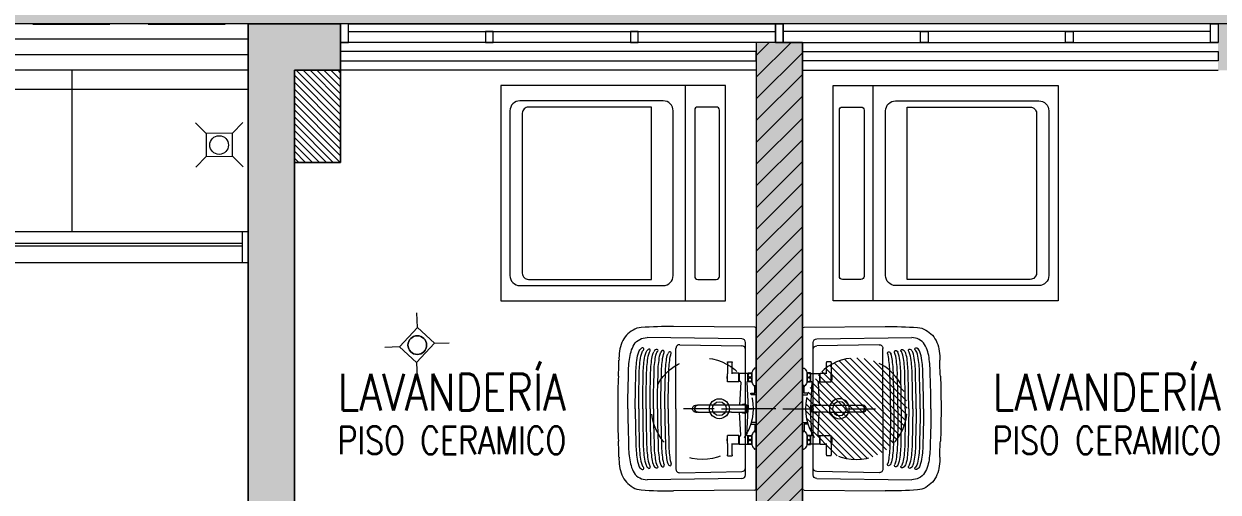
# Model space of a CAD drawing. Header units: millimetres. Extents: x 3738 to 3833, y 1327 to 1657.
# Drawn here: x 3805.643 to 3809.522, y 1494.067 to 1495.588 of the extents above; entities that cross this region are included whole.
import ezdxf
from ezdxf.enums import TextEntityAlignment as Align
from ezdxf.xclip import XClip

# ---------------------------------------------------------------- set-up
doc = ezdxf.new("R2010")
doc.units = ezdxf.units.MM
doc.header["$XCLIPFRAME"] = 2
doc.set_wipeout_variables(frame=1)
for name, pattern in [('ACAD_ISO07W100', [3, 0, -3]), ('DASHDOT', [1, 0.5, -0.25, 0, -0.25]), ('HIDDEN2', [0.1875, 0.125, -0.0625]), ('X-REF_DP_Arquitectura$0$HIDDEN', [0.375, 0.25, -0.125])]:
    doc.linetypes.add(name, pattern=pattern)
doc.layers.get('0').update_dxf_attribs({"color": 251, "lineweight": 9})
for name, color, linetype, lineweight in [('A-07', 251, 'Continuous', 13), ('A-BARANDAS', 251, 'Continuous', 13), ('A-COCINAS-LAV', 251, 'Continuous', 13), ('A-HATCH', 251, 'Continuous', 13), ('A-MOBILIARIO', 251, 'Continuous', 13), ('A-MURO BAJO', 251, 'Continuous', 13), ('A-MUROS', 251, 'Continuous', 13), ('A-TEXTO-ACABADO PISO', 251, 'Continuous', 13), ('A-TEXTO-AMBIENTE', 251, 'Continuous', 13), ('A_20_Estructuras', 251, 'Continuous', 13), ('A_30_DispositivosSanit', 251, 'Continuous', 13), ('A_50_TextoAmbiente', 251, 'Continuous', 13), ('A_50_Vigas', 251, 'X-REF_DP_Arquitectura$0$HIDDEN', 13), ('A_60_HatchEstructuras', 251, 'Continuous', 13), ('DLP_MOBILIARIO FIJO', 251, 'Continuous', 13), ('DLP_VERDE', 251, 'Continuous', 13), ('MURO CF 120', 251, 'Continuous', 13), ('MURO CF 60', 251, 'Continuous', 13)]:
    doc.layers.add(name, color=color, linetype=linetype, lineweight=lineweight)
doc.styles.add('ROMANS', font='romans.shx', dxfattribs={"width": 0.8})

# ---------------------------------------------------------------- blocks, each defined once
blk = doc.blocks.new('A$C9f73720c')
at = {"layer": 'DLP_VERDE'}
h = blk.add_hatch(dxfattribs=at)
h.set_pattern_fill('AR-SAND', color=256, scale=0.0035, angle=215)
h.set_pattern_definition([(252.5, (-226520.54526, -8188080.01937), (0.1028379063742, -0.1371042579803), [0, -0.135128, 0, -0.15113, 0, -0.1444625]), (222.5, (-226520.54526, -8188080.01937), (0.0150241246165, -0.2957586482646), [0, -0.072898, 0, -0.121793, 0, -0.0466725]), (182.5, (-226520.45568, -8188079.95665), (-0.226491538642, -0.159205150185), [0, -0.04445, 0, -0.16002, 0, -0.208915]), (172.5, (-226520.45568, -8188079.95665), (-0.174160637763, -0.217199849944), [0, -0.022225, 0, -0.104902, 0, -0.120015])])
edge = h.paths.add_edge_path()
edge.add_line((35.9726, 104.175), (35.588, 104.3651))
edge.add_arc((60.7821, 91.9133), 28.1032, 152.02965, 153.69987, ccw=False)
edge.add_arc((34.6211, 105.7683), 1.5005, 333.3009, 437.3345)
edge.add_line((34.9501, 107.2322), (32.5754, 107.7655))
edge.add_line((32.5754, 107.7655), (27.7666, 86.2769))
edge.add_line((27.7666, 86.2769), (29.0887, 85.9809))
edge.add_arc((29.1112, 86.1068), 0.1279, 259.8703, 314.7872)
edge.add_arc((33.5389, 79.979), 7.4337, 97.54143, 125.6974, ccw=False)
edge.add_line((32.5633, 87.3484), (32.6595, 87.3794))
edge.add_line((32.6595, 87.3794), (32.7263, 86.9781))
edge.add_arc((32.4545, 87.851), 0.9142, 287.2995, 368.033)
edge.add_arc((60.7821, 91.9133), 27.7032, 178.32785, 188.16498, ccw=False)
edge.add_arc((60.7821, 91.9133), 27.7032, 159.2502, 178.32786, ccw=False)
edge.add_arc((55.4916, 93.9562), 22.0321, 152.36653, 159.34385, ccw=False)
at = {"layer": 'A-MURO BAJO', "elevation": 0}
blk.add_lwpolyline([(26.8766, 85.9637), (27.6574, 85.7891), (32.685, 108.2534)], dxfattribs=at)
blk = doc.blocks.new('ESTRUC_P1')
at = {"layer": 'A_60_HatchEstructuras'}
h = blk.add_hatch(color=256, dxfattribs=at)
h.dxf.hatch_style = 1
h.paths.add_polyline_path([(38.35, -0.06), (38.2, -0.06), (38.2, -6.125), (36.7, -6.125), (36.7, -5.375), (36.55, -5.375), (36.55, -6.325), (38.35, -6.325), (38.35, -5.45), (39.85, -5.45), (39.85, -5.95), (40, -5.95), (40, -5.25), (38.35, -5.25)])
h.paths.add_polyline_path([(36.7, -0.15), (36.85, -0.15), (36.85, 0), (36.55, 0), (36.55, -3.225), (36.7, -3.225)])
h.paths.add_polyline_path([(40, 0), (39.7, 0), (39.7, -0.15), (39.85, -0.15), (39.85, -3.5), (40, -3.5)])
at = {"layer": 'A_20_Estructuras'}
for points in [[(36.7, -0.15), (36.85, -0.15), (36.85, 0), (36.55, 0), (36.55, -3.225), (36.7, -3.225)], [(38.35, -0.06), (38.2, -0.06), (38.2, -6.125), (36.7, -6.125), (36.7, -5.375), (36.55, -5.375), (36.55, -6.325), (38.35, -6.325), (38.35, -5.45), (39.85, -5.45), (39.85, -5.95), (40, -5.95), (40, -5.25), (38.35, -5.25)]]:
    blk.add_lwpolyline(points, close=True, dxfattribs=at)
at = {"layer": 'A_50_Vigas'}
for p, q in [((38.2, -0.06), (36.85, -0.06)), ((38.35, -0.06), (39.7, -0.06))]:
    blk.add_line(p, q, dxfattribs=at)
blk.add_lwpolyline([(33.6, -0.475), (33.6, 0), (36.55, 0)], dxfattribs=at)
blk = doc.blocks.new('MEZCLADORA-P')
at = {"color": 251, "linetype": 'DASHDOT', "ltscale": 0.07}
blk.add_line((0, 0.2633), (0, -0.2869), dxfattribs=at)
at = {"color": 7}
for p, q in [((-0.1318, 0), (-0.0713, 0)), ((-0.0713, 0), (-0.0713, -0.0048)), ((0.0714, 0), (0.1319, 0)), ((0.1319, 0), (0.1319, -0.0048)), ((-0.1318, 0), (-0.1318, -0.0048)), ((-0.1178, -0.0145), (-0.0853, -0.0145)), ((-0.0875, -0.0265), (-0.1157, -0.0265)), ((-0.1141, -0.0265), (-0.1146, -0.027)), ((-0.0886, -0.027), (-0.1146, -0.027)), ((-0.1146, -0.027), (-0.1146, -0.056)), ((-0.0891, -0.0265), (-0.0886, -0.027)), ((-0.0886, -0.027), (-0.0886, -0.0285)), ((-0.0865, -0.0305), (-0.0015, -0.0262)), ((0.086, -0.0304), (0.0015, -0.0262)), ((0.0714, 0), (0.0714, -0.0048)), ((0.0854, -0.0145), (0.1179, -0.0145)), ((0.1157, -0.0265), (0.0875, -0.0265)), ((0.0886, -0.0265), (0.0881, -0.027)), ((0.1151, -0.027), (0.0881, -0.027)), ((0.0881, -0.0285), (0.0881, -0.027)), ((0.0926, -0.0379), (0.0926, -0.0379)), ((0.1146, -0.0265), (0.1151, -0.027)), ((0.1151, -0.056), (0.1151, -0.027)), ((-0.0876, -0.057), (-0.1156, -0.057)), ((-0.1156, -0.057), (-0.1156, -0.078)), ((-0.1146, -0.056), (-0.0886, -0.056)), ((-0.1141, -0.0565), (-0.1146, -0.056)), ((-0.0891, -0.0565), (-0.1141, -0.0565)), ((-0.0891, -0.0565), (-0.0886, -0.056)), ((-0.0886, -0.0525), (-0.0886, -0.056)), ((-0.0876, -0.057), (-0.0876, -0.093)), ((-0.0865, -0.0505), (-0.011, -0.0543)), ((-0.011, -0.0405), (-0.011, -0.0805)), ((0.011, -0.0805), (0.011, -0.0405)), ((0.086, -0.0506), (0.011, -0.0543)), ((0.1156, -0.057), (0.0876, -0.057)), ((0.0876, -0.057), (0.0876, -0.093)), ((0.0881, -0.056), (0.0881, -0.0525)), ((0.0881, -0.056), (0.1151, -0.056)), ((0.0886, -0.0565), (0.0881, -0.056)), ((0.1146, -0.0565), (0.0886, -0.0565)), ((0.0896, -0.0565), (0.0896, -0.057)), ((0.1136, -0.0565), (0.1136, -0.057)), ((0.1146, -0.0565), (0.1151, -0.056)), ((0.1156, -0.057), (0.1156, -0.078)), ((-0.1526, -0.078), (-0.1501, -0.078)), ((-0.1526, -0.093), (-0.1526, -0.078)), ((-0.1501, -0.093), (-0.1526, -0.093)), ((-0.1242, -0.078), (-0.1501, -0.078)), ((-0.1501, -0.093), (-0.1242, -0.093)), ((-0.1129, -0.078), (-0.1242, -0.078)), ((-0.1242, -0.093), (-0.1129, -0.093)), ((-0.1137, -0.093), (-0.1137, -0.0932)), ((-0.0876, -0.093), (-0.1129, -0.093)), ((-0.1031, -0.0954), (-0.1001, -0.0954)), ((-0.0895, -0.093), (-0.0895, -0.0932)), ((-0.011, -0.0805), (-0.011, -0.1514)), ((0.011, -0.0805), (0.011, -0.1514)), ((0.1129, -0.093), (0.0876, -0.093)), ((0.0895, -0.093), (0.0895, -0.0932)), ((0.1001, -0.0954), (0.1031, -0.0954)), ((0.1242, -0.078), (0.1129, -0.078)), ((0.1129, -0.093), (0.1242, -0.093)), ((0.1137, -0.093), (0.1137, -0.0932)), ((0.1501, -0.078), (0.1242, -0.078)), ((0.1242, -0.093), (0.1501, -0.093)), ((0.1501, -0.078), (0.1526, -0.078)), ((0.1526, -0.093), (0.1501, -0.093)), ((0.1526, -0.093), (0.1526, -0.078)), ((-0.011, -0.1514), (-0.011, -0.1885)), ((0.011, -0.1885), (0.011, -0.1514)), ((-0.011, -0.1885), (-0.011, -0.1905)), ((-0.011, -0.1969), (-0.011, -0.1905)), ((0.011, -0.1885), (0.011, -0.1905)), ((0.011, -0.1969), (0.011, -0.1905))]:
    blk.add_line(p, q, dxfattribs=at)
for centre, radius, start, end in [((-0.1303, -0.0048), 0.0015, 180, 228.4626), ((-0.0982, 0.0315), 0.05, 228.4626, 246.8453), ((-0.1083, -0.0205), 0.0095, 140.8333, 144.6655), ((-0.1083, -0.0205), 0.0095, 215.3345, 219.1667), ((-0.0948, -0.0205), 0.0095, 35.3345, 39.1667), ((-0.0948, -0.0205), 0.0095, 320.8333, 324.6655), ((-0.105, 0.0315), 0.05, 293.1547, 311.5374), ((-0.0728, -0.0048), 0.0015, 311.5374, 0), ((0, -0.0405), 0.0143, 320.0451, 219.9549), ((0, -0.0405), 0.0143, 320.5275, 219.4725), ((0, -0.0405), 0.014, 321.7868, 218.2132), ((0, -0.0405), 0.011, 0, 180), ((0.0729, -0.0048), 0.0015, 180, 228.4626), ((0.105, 0.0315), 0.05, 228.4626, 246.8453), ((0.0949, -0.0205), 0.0095, 140.8333, 144.6655), ((0.0949, -0.0205), 0.0095, 215.3345, 219.1667), ((0.1084, -0.0205), 0.0095, 35.3345, 39.1667), ((0.1084, -0.0205), 0.0095, 320.8333, 324.6655), ((0.0982, 0.0315), 0.05, 293.1547, 311.5374), ((0.1304, -0.0048), 0.0015, 311.5374, 0), ((-0.1127, -0.0932), 0.001, 180, 255.7593), ((-0.1031, -0.0554), 0.04, 255.7593, 270), ((-0.1001, -0.0554), 0.04, 270, 284.2407), ((-0.0905, -0.0932), 0.001, 284.2407, 0), ((0.0905, -0.0932), 0.001, 180, 255.7593), ((0.1001, -0.0554), 0.04, 255.7593, 270), ((0.1031, -0.0554), 0.04, 270, 284.2407), ((0.1127, -0.0932), 0.001, 284.2407, 0)]:
    blk.add_arc(centre, radius, start, end, dxfattribs=at)
for centre, major_axis, ratio, start_param, end_param in [((-0.0016, -0.0243), (0.00195, 0.00019), 0.977728, 4.694416, 4.711947), ((0.0016, -0.0243), (0.00197, -0.00016), 0.989596, 4.695691, 4.715329), ((0, -0.1905), (-0.011, 0), 0.927184, 0, 3.141593), ((0, -0.1905), (0.011, 0), 0.927184, 3.141593, 6.283185)]:
    blk.add_ellipse(centre, major_axis=major_axis, ratio=ratio, start_param=start_param, end_param=end_param, dxfattribs=at)
for points, knots in [([(-0.1161, -0.026), (-0.1161, -0.026), (-0.1161, -0.0259), (-0.1161, -0.0257), (-0.1161, -0.0255), (-0.1161, -0.0251), (-0.1161, -0.0248), (-0.1161, -0.0244), (-0.1161, -0.0242), (-0.1161, -0.0237), (-0.1161, -0.0234), (-0.1161, -0.0228), (-0.1161, -0.0223), (-0.1161, -0.0214), (-0.1161, -0.0209), (-0.1161, -0.0201), (-0.1161, -0.0196), (-0.1161, -0.0187), (-0.1161, -0.0182), (-0.1161, -0.0176), (-0.1161, -0.0173), (-0.1161, -0.0168), (-0.1161, -0.0166), (-0.1161, -0.0162), (-0.1161, -0.0159), (-0.1161, -0.0155), (-0.1161, -0.0153), (-0.1161, -0.0151), (-0.1161, -0.015), (-0.1161, -0.015)], [1.912506, 1.912506, 1.912506, 1.912506, 2.09167, 2.09167, 2.270834, 2.270834, 2.409757, 2.409757, 2.503909, 2.503909, 2.59806, 2.59806, 2.741232, 2.741232, 2.868759, 2.868759, 2.996286, 2.996286, 3.139457, 3.139457, 3.233609, 3.233609, 3.32776, 3.32776, 3.466683, 3.466683, 3.645847, 3.645847, 3.825012, 3.825012, 3.825012, 3.825012]), ([(-0.1088, -0.026), (-0.1083, -0.026), (-0.1078, -0.0259), (-0.1067, -0.0257), (-0.1061, -0.0255), (-0.1053, -0.0251), (-0.1049, -0.0248), (-0.1043, -0.0244), (-0.1041, -0.0242), (-0.1036, -0.0237), (-0.1034, -0.0234), (-0.103, -0.0228), (-0.1028, -0.0223), (-0.1026, -0.0214), (-0.1025, -0.0209), (-0.1025, -0.0201), (-0.1026, -0.0196), (-0.1028, -0.0187), (-0.103, -0.0182), (-0.1034, -0.0176), (-0.1036, -0.0173), (-0.1041, -0.0168), (-0.1043, -0.0166), (-0.1049, -0.0162), (-0.1053, -0.0159), (-0.1061, -0.0155), (-0.1067, -0.0153), (-0.1078, -0.0151), (-0.1083, -0.015), (-0.1088, -0.015), (-0.1094, -0.015), (-0.1099, -0.0151), (-0.111, -0.0153), (-0.1116, -0.0155), (-0.1124, -0.0159), (-0.1128, -0.0162), (-0.1134, -0.0166), (-0.1136, -0.0168), (-0.1141, -0.0173), (-0.1143, -0.0176), (-0.1147, -0.0182), (-0.1149, -0.0187), (-0.1151, -0.0196), (-0.1152, -0.0201), (-0.1152, -0.0209), (-0.1151, -0.0214), (-0.1149, -0.0223), (-0.1147, -0.0228), (-0.1143, -0.0234), (-0.1141, -0.0237), (-0.1136, -0.0242), (-0.1134, -0.0244), (-0.1128, -0.0248), (-0.1124, -0.0251), (-0.1116, -0.0255), (-0.111, -0.0257), (-0.1099, -0.0259), (-0.1094, -0.026), (-0.1088, -0.026)], [1.912506, 1.912506, 1.912506, 1.912506, 2.09167, 2.09167, 2.270834, 2.270834, 2.409757, 2.409757, 2.503909, 2.503909, 2.59806, 2.59806, 2.741232, 2.741232, 2.868759, 2.868759, 2.996286, 2.996286, 3.139457, 3.139457, 3.233609, 3.233609, 3.32776, 3.32776, 3.466683, 3.466683, 3.645847, 3.645847, 3.825012, 3.825012, 3.825012, 4.004176, 4.004176, 4.18334, 4.18334, 4.322263, 4.322263, 4.416415, 4.416415, 4.510566, 4.510566, 4.653737, 4.653737, 4.781264, 4.781264, 4.908792, 4.908792, 5.051963, 5.051963, 5.146114, 5.146114, 5.240266, 5.240266, 5.379189, 5.379189, 5.558353, 5.558353, 5.737517, 5.737517, 5.737517, 5.737517]), ([(-0.0944, -0.026), (-0.0938, -0.026), (-0.0933, -0.0259), (-0.0922, -0.0257), (-0.0916, -0.0255), (-0.0908, -0.0251), (-0.0904, -0.0248), (-0.0898, -0.0244), (-0.0896, -0.0242), (-0.0891, -0.0237), (-0.0889, -0.0234), (-0.0885, -0.0228), (-0.0883, -0.0223), (-0.0881, -0.0214), (-0.088, -0.0209), (-0.088, -0.0201), (-0.0881, -0.0196), (-0.0883, -0.0187), (-0.0885, -0.0182), (-0.0889, -0.0176), (-0.0891, -0.0173), (-0.0896, -0.0168), (-0.0898, -0.0166), (-0.0904, -0.0162), (-0.0908, -0.0159), (-0.0916, -0.0155), (-0.0922, -0.0153), (-0.0933, -0.0151), (-0.0938, -0.015), (-0.0944, -0.015), (-0.0949, -0.015), (-0.0954, -0.0151), (-0.0965, -0.0153), (-0.0971, -0.0155), (-0.0979, -0.0159), (-0.0983, -0.0162), (-0.0989, -0.0166), (-0.0991, -0.0168), (-0.0996, -0.0173), (-0.0998, -0.0176), (-0.1002, -0.0182), (-0.1004, -0.0187), (-0.1006, -0.0196), (-0.1007, -0.0201), (-0.1007, -0.0209), (-0.1006, -0.0214), (-0.1004, -0.0223), (-0.1002, -0.0228), (-0.0998, -0.0234), (-0.0996, -0.0237), (-0.0991, -0.0242), (-0.0989, -0.0244), (-0.0983, -0.0248), (-0.0979, -0.0251), (-0.0971, -0.0255), (-0.0965, -0.0257), (-0.0954, -0.0259), (-0.0949, -0.026), (-0.0944, -0.026)], [-1.912506, -1.912506, -1.912506, -1.912506, -1.733342, -1.733342, -1.554177, -1.554177, -1.415254, -1.415254, -1.321103, -1.321103, -1.226951, -1.226951, -1.08378, -1.08378, -0.956253, -0.956253, -0.828726, -0.828726, -0.685555, -0.685555, -0.591403, -0.591403, -0.497251, -0.497251, -0.358328, -0.358328, -0.179164, -0.179164, 0, 0, 0, 0.179164, 0.179164, 0.358328, 0.358328, 0.497251, 0.497251, 0.591403, 0.591403, 0.685555, 0.685555, 0.828726, 0.828726, 0.956253, 0.956253, 1.08378, 1.08378, 1.226951, 1.226951, 1.321103, 1.321103, 1.415254, 1.415254, 1.554177, 1.554177, 1.733342, 1.733342, 1.912506, 1.912506, 1.912506, 1.912506]), ([(-0.0886, -0.0285), (-0.0886, -0.0287), (-0.0886, -0.0289), (-0.0884, -0.0293), (-0.0883, -0.0295), (-0.0881, -0.0299), (-0.0879, -0.03), (-0.0876, -0.0303), (-0.0874, -0.0303), (-0.0869, -0.0305), (-0.0867, -0.0305), (-0.0865, -0.0305)], [0.0014961, 0.0014961, 0.0014961, 0.0014961, 0.0628341, 0.0628341, 0.1278738, 0.1278738, 0.192655, 0.192655, 0.2586819, 0.2586819, 0.3211409, 0.3211409, 0.3211409, 0.3211409]), ([(-0.0871, -0.015), (-0.0871, -0.015), (-0.0871, -0.0151), (-0.0871, -0.0153), (-0.0871, -0.0155), (-0.0871, -0.0159), (-0.0871, -0.0162), (-0.0871, -0.0166), (-0.0871, -0.0168), (-0.0871, -0.0173), (-0.0871, -0.0176), (-0.0871, -0.0182), (-0.0871, -0.0187), (-0.0871, -0.0196), (-0.0871, -0.0201), (-0.0871, -0.0209), (-0.0871, -0.0214), (-0.0871, -0.0223), (-0.0871, -0.0228), (-0.0871, -0.0234), (-0.0871, -0.0237), (-0.0871, -0.0242), (-0.0871, -0.0244), (-0.0871, -0.0248), (-0.0871, -0.0251), (-0.0871, -0.0255), (-0.0871, -0.0257), (-0.0871, -0.0259), (-0.0871, -0.026), (-0.0871, -0.026)], [0, 0, 0, 0, 0.179164, 0.179164, 0.358328, 0.358328, 0.497251, 0.497251, 0.591403, 0.591403, 0.685555, 0.685555, 0.828726, 0.828726, 0.956253, 0.956253, 1.08378, 1.08378, 1.226951, 1.226951, 1.321103, 1.321103, 1.415254, 1.415254, 1.554177, 1.554177, 1.733342, 1.733342, 1.912506, 1.912506, 1.912506, 1.912506]), ([(0.0014, -0.0262), (0.0014, -0.0262), (0.0014, -0.0262), (0.0015, -0.0262), (0.0015, -0.0262), (0.0015, -0.0262)], [0, 0, 0, 0, 0.003858876, 0.003858876, 0.005459734, 0.005459734, 0.005459734, 0.005459734]), ([(0.086, -0.0305), (0.0862, -0.0305), (0.0864, -0.0304), (0.0869, -0.0303), (0.0871, -0.0302), (0.0874, -0.03), (0.0876, -0.0298), (0.0878, -0.0295), (0.0879, -0.0293), (0.0881, -0.0289), (0.0881, -0.0287), (0.0881, -0.0285)], [0.0009309, 0.0009309, 0.0009309, 0.0009309, 0.0631461, 0.0631461, 0.1284888, 0.1284888, 0.1937028, 0.1937028, 0.260157, 0.260157, 0.3196739, 0.3196739, 0.3196739, 0.3196739]), ([(0.0871, -0.026), (0.0871, -0.026), (0.0871, -0.0259), (0.0871, -0.0257), (0.0871, -0.0255), (0.0871, -0.0251), (0.0871, -0.0248), (0.0871, -0.0244), (0.0871, -0.0242), (0.0871, -0.0237), (0.0871, -0.0234), (0.0871, -0.0228), (0.0871, -0.0223), (0.0871, -0.0214), (0.0871, -0.0209), (0.0871, -0.0201), (0.0871, -0.0196), (0.0871, -0.0187), (0.0871, -0.0182), (0.0871, -0.0176), (0.0871, -0.0173), (0.0871, -0.0168), (0.0871, -0.0166), (0.0871, -0.0162), (0.0871, -0.0159), (0.0871, -0.0155), (0.0871, -0.0153), (0.0871, -0.0151), (0.0871, -0.015), (0.0871, -0.015)], [1.912506, 1.912506, 1.912506, 1.912506, 2.09167, 2.09167, 2.270834, 2.270834, 2.409757, 2.409757, 2.503909, 2.503909, 2.59806, 2.59806, 2.741232, 2.741232, 2.868759, 2.868759, 2.996286, 2.996286, 3.139457, 3.139457, 3.233609, 3.233609, 3.32776, 3.32776, 3.466683, 3.466683, 3.645847, 3.645847, 3.825012, 3.825012, 3.825012, 3.825012]), ([(0.0944, -0.026), (0.0949, -0.026), (0.0954, -0.0259), (0.0965, -0.0257), (0.0971, -0.0255), (0.0979, -0.0251), (0.0983, -0.0248), (0.0989, -0.0244), (0.0991, -0.0242), (0.0996, -0.0237), (0.0998, -0.0234), (0.1002, -0.0228), (0.1004, -0.0223), (0.1006, -0.0214), (0.1007, -0.0209), (0.1007, -0.0201), (0.1006, -0.0196), (0.1004, -0.0187), (0.1002, -0.0182), (0.0998, -0.0176), (0.0996, -0.0173), (0.0991, -0.0168), (0.0989, -0.0166), (0.0983, -0.0162), (0.0979, -0.0159), (0.0971, -0.0155), (0.0965, -0.0153), (0.0954, -0.0151), (0.0949, -0.015), (0.0944, -0.015), (0.0938, -0.015), (0.0933, -0.0151), (0.0922, -0.0153), (0.0916, -0.0155), (0.0908, -0.0159), (0.0904, -0.0162), (0.0898, -0.0166), (0.0896, -0.0168), (0.0891, -0.0173), (0.0889, -0.0176), (0.0885, -0.0182), (0.0883, -0.0187), (0.0881, -0.0196), (0.088, -0.0201), (0.088, -0.0209), (0.0881, -0.0214), (0.0883, -0.0223), (0.0885, -0.0228), (0.0889, -0.0234), (0.0891, -0.0237), (0.0896, -0.0242), (0.0898, -0.0244), (0.0904, -0.0248), (0.0908, -0.0251), (0.0916, -0.0255), (0.0922, -0.0257), (0.0933, -0.0259), (0.0938, -0.026), (0.0944, -0.026)], [1.912506, 1.912506, 1.912506, 1.912506, 2.09167, 2.09167, 2.270834, 2.270834, 2.409757, 2.409757, 2.503909, 2.503909, 2.59806, 2.59806, 2.741232, 2.741232, 2.868759, 2.868759, 2.996286, 2.996286, 3.139457, 3.139457, 3.233609, 3.233609, 3.32776, 3.32776, 3.466683, 3.466683, 3.645847, 3.645847, 3.825012, 3.825012, 3.825012, 4.004176, 4.004176, 4.18334, 4.18334, 4.322263, 4.322263, 4.416415, 4.416415, 4.510566, 4.510566, 4.653737, 4.653737, 4.781264, 4.781264, 4.908792, 4.908792, 5.051963, 5.051963, 5.146114, 5.146114, 5.240266, 5.240266, 5.379189, 5.379189, 5.558353, 5.558353, 5.737517, 5.737517, 5.737517, 5.737517]), ([(0.1088, -0.026), (0.1094, -0.026), (0.1099, -0.0259), (0.111, -0.0257), (0.1116, -0.0255), (0.1124, -0.0251), (0.1128, -0.0248), (0.1134, -0.0244), (0.1136, -0.0242), (0.1141, -0.0237), (0.1143, -0.0234), (0.1147, -0.0228), (0.1149, -0.0223), (0.1151, -0.0214), (0.1152, -0.0209), (0.1152, -0.0201), (0.1151, -0.0196), (0.1149, -0.0187), (0.1147, -0.0182), (0.1143, -0.0176), (0.1141, -0.0173), (0.1136, -0.0168), (0.1134, -0.0166), (0.1128, -0.0162), (0.1124, -0.0159), (0.1116, -0.0155), (0.111, -0.0153), (0.1099, -0.0151), (0.1094, -0.015), (0.1088, -0.015), (0.1083, -0.015), (0.1078, -0.0151), (0.1067, -0.0153), (0.1061, -0.0155), (0.1053, -0.0159), (0.1049, -0.0162), (0.1043, -0.0166), (0.1041, -0.0168), (0.1036, -0.0173), (0.1034, -0.0176), (0.103, -0.0182), (0.1028, -0.0187), (0.1026, -0.0196), (0.1025, -0.0201), (0.1025, -0.0209), (0.1026, -0.0214), (0.1028, -0.0223), (0.103, -0.0228), (0.1034, -0.0234), (0.1036, -0.0237), (0.1041, -0.0242), (0.1043, -0.0244), (0.1049, -0.0248), (0.1053, -0.0251), (0.1061, -0.0255), (0.1067, -0.0257), (0.1078, -0.0259), (0.1083, -0.026), (0.1088, -0.026)], [-1.912506, -1.912506, -1.912506, -1.912506, -1.733342, -1.733342, -1.554177, -1.554177, -1.415254, -1.415254, -1.321103, -1.321103, -1.226951, -1.226951, -1.08378, -1.08378, -0.956253, -0.956253, -0.828726, -0.828726, -0.685555, -0.685555, -0.591403, -0.591403, -0.497251, -0.497251, -0.358328, -0.358328, -0.179164, -0.179164, 0, 0, 0, 0.179164, 0.179164, 0.358328, 0.358328, 0.497251, 0.497251, 0.591403, 0.591403, 0.685555, 0.685555, 0.828726, 0.828726, 0.956253, 0.956253, 1.08378, 1.08378, 1.226951, 1.226951, 1.321103, 1.321103, 1.415254, 1.415254, 1.554177, 1.554177, 1.733342, 1.733342, 1.912506, 1.912506, 1.912506, 1.912506]), ([(0.1161, -0.015), (0.1161, -0.015), (0.1161, -0.0151), (0.1161, -0.0153), (0.1161, -0.0155), (0.1161, -0.0159), (0.1161, -0.0162), (0.1161, -0.0166), (0.1161, -0.0168), (0.1161, -0.0173), (0.1161, -0.0176), (0.1161, -0.0182), (0.1161, -0.0187), (0.1161, -0.0196), (0.1161, -0.0201), (0.1161, -0.0209), (0.1161, -0.0214), (0.1161, -0.0223), (0.1161, -0.0228), (0.1161, -0.0234), (0.1161, -0.0237), (0.1161, -0.0242), (0.1161, -0.0244), (0.1161, -0.0248), (0.1161, -0.0251), (0.1161, -0.0255), (0.1161, -0.0257), (0.1161, -0.0259), (0.1161, -0.026), (0.1161, -0.026)], [0, 0, 0, 0, 0.179164, 0.179164, 0.358328, 0.358328, 0.497251, 0.497251, 0.591403, 0.591403, 0.685555, 0.685555, 0.828726, 0.828726, 0.956253, 0.956253, 1.08378, 1.08378, 1.226951, 1.226951, 1.321103, 1.321103, 1.415254, 1.415254, 1.554177, 1.554177, 1.733342, 1.733342, 1.912506, 1.912506, 1.912506, 1.912506]), ([(-0.0865, -0.0505), (-0.0867, -0.0505), (-0.0869, -0.0505), (-0.0873, -0.0507), (-0.0875, -0.0507), (-0.0879, -0.051), (-0.0881, -0.0511), (-0.0883, -0.0515), (-0.0884, -0.0517), (-0.0886, -0.0521), (-0.0886, -0.0523), (-0.0886, -0.0525)], [0, 0, 0, 0, 0.0632739, 0.0632739, 0.1284986, 0.1284986, 0.1931331, 0.1931331, 0.2588948, 0.2588948, 0.322347, 0.322347, 0.322347, 0.322347]), ([(0.0881, -0.0525), (0.0881, -0.0523), (0.0881, -0.0521), (0.0879, -0.0517), (0.0878, -0.0515), (0.0876, -0.0512), (0.0874, -0.051), (0.0871, -0.0508), (0.0869, -0.0507), (0.0864, -0.0506), (0.0862, -0.0505), (0.086, -0.0505)], [0.0009616, 0.0009616, 0.0009616, 0.0009616, 0.0627142, 0.0627142, 0.1276947, 0.1276947, 0.1924362, 0.1924362, 0.2584085, 0.2584085, 0.3218037, 0.3218037, 0.3218037, 0.3218037]), ([(0.011, -0.1969), (0.011, -0.198), (0.0108, -0.199), (0.0101, -0.2011), (0.0095, -0.2021), (0.0082, -0.2038), (0.0073, -0.2046), (0.0054, -0.2059), (0.0043, -0.2064), (0.0021, -0.207), (0.0009, -0.2072), (-0.0015, -0.2071), (-0.0026, -0.2069), (-0.0048, -0.2062), (-0.0059, -0.2056), (-0.0077, -0.2042), (-0.0085, -0.2034), (-0.0098, -0.2016), (-0.0103, -0.2006), (-0.0109, -0.1987), (-0.011, -0.1978), (-0.011, -0.1969)], [4.328417, 4.328417, 4.328417, 4.328417, 4.64395, 4.64395, 4.960575, 4.960575, 5.279717, 5.279717, 5.601363, 5.601363, 5.924602, 5.924602, 6.248311, 6.248311, 6.571371, 6.571371, 6.892655, 6.892655, 7.211325, 7.211325, 7.470009, 7.470009, 7.470009, 7.470009])]:
    blk.add_open_spline(points, degree=3, knots=knots, dxfattribs=at)
for points in [[(-0.093, -0.0371), (-0.093, -0.0371), (-0.093, -0.0371), (-0.093, -0.0371)], [(-0.0015, -0.0262), (-0.0015, -0.0262), (-0.0015, -0.0262), (-0.0015, -0.0262)], [(-0.0015, -0.0262), (-0.0015, -0.0262), (-0.0014, -0.0262), (-0.0014, -0.0262)], [(0.0015, -0.0262), (0.0015, -0.0262), (0.0015, -0.0262), (0.0015, -0.0262)], [(-0.0886, -0.0525), (-0.0886, -0.0525), (-0.0886, -0.0525), (-0.0886, -0.0525)], [(-0.0865, -0.0505), (-0.0865, -0.0505), (-0.0865, -0.0505), (-0.0865, -0.0505)], [(0.0881, -0.0525), (0.0881, -0.0525), (0.0881, -0.0525), (0.0881, -0.0525)]]:
    blk.add_open_spline(points, degree=3, dxfattribs=at)
blk = doc.blocks.new('LAV-AMAZ-LAV_01')
blk.add_wipeout([(0.26, 0), (0.2622, -0.0005), (0.2636, -0.0015), (0.2646, -0.0029), (0.265, -0.005), (0.2669, -0.2686), (0.2669, -0.2806), (0.2668, -0.3016), (0.2663, -0.3212), (0.2658, -0.3369), (0.2649, -0.3544), (0.2637, -0.3738), (0.2622, -0.3835), (0.2599, -0.3912), (0.256, -0.3998), (0.2526, -0.4053), (0.248, -0.4118), (0.2384, -0.4219), (0.2336, -0.426), (0.2274, -0.4303), (0.2218, -0.4337), (0.2153, -0.4368), (0.2095, -0.4389), (0.2006, -0.4416), (0.191, -0.4437), (0.1829, -0.445), (0.1696, -0.4461), (0.165, -0.4462), (0.1572, -0.4459), (0.1314, -0.4466), (0.1057, -0.4481), (0.0834, -0.4489), (0.0611, -0.4495), (0.0413, -0.4498), (0.0031, -0.45), (-0.0305, -0.4499), (-0.0611, -0.4495), (-0.0834, -0.4489), (-0.1057, -0.4481), (-0.1314, -0.4466), (-0.1572, -0.4459), (-0.165, -0.4462), (-0.1772, -0.4456), (-0.1867, -0.4445), (-0.1955, -0.4428), (-0.2037, -0.4407), (-0.2104, -0.4386), (-0.2153, -0.4368), (-0.223, -0.433), (-0.231, -0.4279), (-0.2384, -0.4219), (-0.245, -0.4153), (-0.2509, -0.4079), (-0.2556, -0.4005), (-0.2593, -0.3928), (-0.2612, -0.3876), (-0.2627, -0.3815), (-0.2637, -0.3738), (-0.2647, -0.3576), (-0.2655, -0.3419), (-0.2661, -0.3284), (-0.2663, -0.3212), (-0.2667, -0.3081), (-0.2669, -0.2902), (-0.2669, -0.2686), (-0.2665, -0.2127), (-0.266, -0.1368), (-0.265, -0.005), (-0.2647, -0.0032), (-0.2636, -0.0015), (-0.2621, -0.0004), (-0.26, 0)])
for p, q in [((0.26, 0), (-0.26, 0)), ((-0.265, -0.005), (-0.2669, -0.2686)), ((0.2151, -0.035), (-0.2151, -0.035)), ((0.265, -0.005), (0.2669, -0.2686)), ((-0.2271, -0.0469), (-0.2308, -0.3547)), ((-0.208, -0.2488), (-0.2042, -0.0468)), ((0.208, -0.2488), (0.2042, -0.0468)), ((0.2271, -0.0469), (0.2308, -0.3547)), ((0, -0.261), (-0.196, -0.261)), ((0, -0.261), (0.196, -0.261))]:
    blk.add_line(p, q)
at = {"color": 7}
for points in [[(-0.0001, -0.321, -0.004924), (-0.06, -0.3205, -0.005443), (-0.1041, -0.3191, -0.041272), (-0.157, -0.316, -0.068069), (-0.1833, -0.3101, -0.158546)], [(-0.0001, -0.31, -0.004924), (-0.06, -0.3095, -0.005443), (-0.1041, -0.3081, -0.041272), (-0.157, -0.305, -0.066903), (-0.1829, -0.2992, -0.004021)], [(-0.0001, -0.286, -0.004924), (-0.06, -0.2855, -0.005443), (-0.1041, -0.2841, -0.041272), (-0.157, -0.281, -0.059773), (-0.1802, -0.2762, -0.37117)], [(-0.0001, -0.297, -0.004924), (-0.06, -0.2965, -0.005443), (-0.1041, -0.2951, -0.041272), (-0.157, -0.292, -0.045554), (-0.1778, -0.2875)], [(0.0001, -0.286, 0.004924), (0.06, -0.2855, 0.005443), (0.1041, -0.2841, 0.041272), (0.157, -0.281, 0.059773), (0.1802, -0.2762, 0.37117)], [(0.0001, -0.297, 0.004924), (0.06, -0.2965, 0.005443), (0.1041, -0.2951, 0.041272), (0.157, -0.292, 0.045554), (0.1778, -0.2875)], [(0.0001, -0.31, 0.004924), (0.06, -0.3095, 0.005443), (0.1041, -0.3081, 0.041272), (0.157, -0.305, 0.066903), (0.1829, -0.2992, 0.004021)], [(0.0001, -0.321, 0.004924), (0.06, -0.3205, 0.005443), (0.1041, -0.3191, 0.041272), (0.157, -0.316, 0.068069), (0.1833, -0.3101, 0.158546)], [(-0.0001, -0.358, -0.004924), (-0.06, -0.3575, -0.005443), (-0.1041, -0.3561, -0.041272), (-0.157, -0.353, -0.068174), (-0.1834, -0.347, -0.012686), (-0.1882, -0.3447)], [(-0.0001, -0.334, -0.004924), (-0.06, -0.3335, -0.005443), (-0.1041, -0.3321, -0.041272), (-0.157, -0.329, -0.078711), (-0.1799, -0.3243, -0.062731), (-0.1859, -0.3211, -0.37117)], [(-0.0001, -0.345, -0.004924), (-0.06, -0.3445, -0.005443), (-0.1041, -0.3431, -0.041272), (-0.157, -0.34, -0.078711), (-0.1799, -0.3353, -0.054156), (-0.1851, -0.3326, -0.37117)], [(0.0001, -0.334, 0.004924), (0.06, -0.3335, 0.005443), (0.1041, -0.3321, 0.041272), (0.157, -0.329, 0.078711), (0.1799, -0.3243, 0.062731), (0.1859, -0.3211, 0.37117)], [(0.0001, -0.345, 0.004924), (0.06, -0.3445, 0.005443), (0.1041, -0.3431, 0.041272), (0.157, -0.34, 0.078711), (0.1799, -0.3353, 0.054156), (0.1851, -0.3326, 0.37117)], [(0.0001, -0.358, 0.004924), (0.06, -0.3575, 0.005443), (0.1041, -0.3561, 0.041272), (0.157, -0.353, 0.068174), (0.1834, -0.347, 0.012686), (0.1882, -0.3447)], [(-0.0001, -0.393, -0.004924), (-0.06, -0.3925, -0.005443), (-0.1041, -0.3911, -0.041272), (-0.157, -0.388, -0.064512), (-0.1851, -0.3816, -0.157603), (-0.1966, -0.3724)], [(-0.0001, -0.369, -0.004924), (-0.06, -0.3685, -0.005443), (-0.1041, -0.3671, -0.041272), (-0.157, -0.364, -0.068174), (-0.1834, -0.358, -0.157546), (-0.1925, -0.3517, -0.375783)], [(-0.0001, -0.382, -0.004924), (-0.06, -0.3815, -0.005443), (-0.1041, -0.3801, -0.041272), (-0.157, -0.377, -0.068174), (-0.1834, -0.371, -0.088848), (-0.1902, -0.3667, -0.37117)], [(0.0001, -0.369, 0.004924), (0.06, -0.3685, 0.005443), (0.1041, -0.3671, 0.041272), (0.157, -0.364, 0.068174), (0.1834, -0.358, 0.157546), (0.1925, -0.3517, 0.375783)], [(0.0001, -0.382, 0.004924), (0.06, -0.3815, 0.005443), (0.1041, -0.3801, 0.041272), (0.157, -0.377, 0.068174), (0.1834, -0.371, 0.088848), (0.1902, -0.3667, 0.37117)], [(0.0001, -0.393, 0.004924), (0.06, -0.3925, 0.005443), (0.1041, -0.3911, 0.041272), (0.157, -0.388, 0.064512), (0.1851, -0.3816, 0.157603), (0.1966, -0.3724)]]:
    blk.add_lwpolyline(points, format="xyb", dxfattribs=at)
for points in [[(0, -0.417, -0.004925), (-0.0604, -0.4165, -0.00535), (-0.1043, -0.4151, -0.04023), (-0.1597, -0.4119, -0.10491), (-0.2087, -0.3967, -0.253945), (-0.2308, -0.3547, -0.253945)], [(0, -0.417, 0.004925), (0.0604, -0.4165, 0.00535), (0.1043, -0.4151, 0.04023), (0.1597, -0.4119, 0.10491), (0.2087, -0.3967, 0.253945), (0.2308, -0.3547, 0.253945)], [(-0.0611, -0.4495, 0.004927), (0, -0.45, 0.004927), (0.0611, -0.4495, 0.004927)]]:
    blk.add_lwpolyline(points, format="xyb")
for radius in [0.0325, 0.0225]:
    blk.add_circle((0, -0.12), radius)
for centre, radius, start, end in [((-0.26, -0.005), 0.005, 90, 179.5983), ((0.26, -0.005), 0.005, 0.4017, 90), ((-0.2151, -0.047), 0.012, 90, 179.3199), ((-0.1922, -0.047), 0.012, 90, 178.9249), ((0.1922, -0.047), 0.012, 1.0751, 90), ((0.2151, -0.047), 0.012, 0.6801, 90), ((1.0777, -0.2806), 1.3446, 179.4878, 183.9734), ((-0.196, -0.249), 0.012, 178.9249, 270), ((0.196, -0.249), 0.012, 270, 1.0751), ((-1.0777, -0.2806), 1.3446, 356.0266, 0.5122), ((-0.2016, -0.3694), 0.0623, 183.9734, 209.8873), ((0.2016, -0.3694), 0.0623, 330.1127, 356.0266), ((-0.1812, -0.3586), 0.0853, 209.3798, 246.4528), ((0.1812, -0.3586), 0.0853, 293.5472, 330.6202), ((-0.165, -0.3061), 0.14, 248.9414, 273.2067), ((-0.1653, -1.2669), 0.821, 85.8335, 89.4318), ((-0.0188, 1.6329), 2.0828, 267.6113, 268.8381), ((0.0188, 1.6329), 2.0828, 271.1619, 272.3887), ((0.1653, -1.2669), 0.821, 90.5682, 94.1665), ((0.165, -0.3061), 0.14, 266.7933, 291.0586)]:
    blk.add_arc(centre, radius, start, end)
for centre, radius, start, end in [((-0.1848, -0.3029), 0.00409, 62.4907, 198.722), ((-0.1792, -0.3009), 0.01, 198.722, 245.4682), ((-0.1812, -0.2801), 0.00402, 67.2152, 203.9492), ((-0.1728, -0.2741), 0.0143, 212.1454, 249.2708), ((0.1728, -0.2741), 0.0143, 290.7292, 327.8546), ((0.1812, -0.2801), 0.00402, 336.0508, 112.7848), ((0.1848, -0.3029), 0.00409, 341.278, 117.5093), ((0.1792, -0.3009), 0.01, 294.5318, 341.278), ((-0.1898, -0.3485), 0.00418, 67.1844, 229.4438), ((-0.1843, -0.3232), 0.00817, 170.8884, 211.776), ((-0.189, -0.3225), 0.00344, 23.6624, 170.8884), ((-0.1807, -0.321), 0.0124, 211.776, 249.2633), ((0.1807, -0.321), 0.0124, 290.7367, 328.224), ((0.189, -0.3225), 0.00344, 9.1116, 156.3376), ((0.1898, -0.3485), 0.00418, 310.5562, 112.8156), ((0.1843, -0.3232), 0.00817, 328.224, 9.1116), ((-0.1935, -0.3694), 0.00427, 39.8792, 224.315), ((0.1935, -0.3694), 0.00427, 315.685, 140.1208)]:
    blk.add_arc(centre, radius, start, end, dxfattribs=at)
blk.add_blockref('MEZCLADORA-P', (0, 0))
blk = doc.blocks.new('LAV-SEC')
blk.add_wipeout([(-0.35, 0), (-0.35, -0.73), (0.35, -0.73), (0.35, 0)])
blk.add_line((0.35, -0.13), (-0.35, -0.13))
blk.add_lwpolyline([(0.35, 0), (-0.35, 0), (-0.35, -0.73), (0.35, -0.73)], close=True)
at = {"color": 251}
for points in [[(0.27, -0.02), (-0.27, -0.02, 0.414214), (-0.28, -0.03), (-0.28, -0.09, 0.414214), (-0.27, -0.1), (0.27, -0.1, 0.414214), (0.28, -0.09), (0.28, -0.03, 0.414214)], [(0.28, -0.24), (-0.28, -0.24), (-0.28, -0.64, 0.414214), (-0.26, -0.66), (0.26, -0.66, 0.414214), (0.28, -0.64)]]:
    blk.add_lwpolyline(points, format="xyb", close=True, dxfattribs=at)
blk.add_lwpolyline([(-0.3, -0.6677, 0.414214), (-0.2677, -0.7), (0.2677, -0.7, 0.414214), (0.3, -0.6677), (0.3, -0.2023, 0.414214), (0.2677, -0.17), (-0.2677, -0.17, 0.414214), (-0.3, -0.2023)], format="xyb", close=True)
blk = doc.blocks.new('TERMA')
at = {"layer": 'A-HATCH', "linetype": 'HIDDEN2', "ltscale": 0.3}
h = blk.add_hatch(dxfattribs=at)
h.set_pattern_fill('ANSI31', color=256, scale=0.005)
h.set_pattern_definition([(45, (-212.033513, -158.478632), (-0.01122532015, 0.01122532015), [])])
edge = h.paths.add_edge_path()
edge.add_arc((-0.175, 0), 0.165, 0, 360)
at = {"linetype": 'Continuous', "ltscale": 0.3}
blk.add_line((0, 0.045), (0, -0.045), dxfattribs=at)
for points in [[(-0.0178, 0.05), (-0.005, 0.05), (-0.005, 0.075), (0, 0.075), (0, 0.045), (-0.0163, 0.045)], [(-0.0178, -0.05), (-0.005, -0.05), (-0.005, -0.075), (0, -0.075), (0, -0.045), (-0.0163, -0.045)]]:
    blk.add_lwpolyline(points, close=True, dxfattribs=at)
at = {"color": 2, "linetype": 'HIDDEN2', "ltscale": 0.3}
blk.add_circle((-0.175, 0), 0.165, dxfattribs=at)
blk = doc.blocks.new('DPTO 75.2')
at = {"layer": 'A-HATCH'}
h = blk.add_hatch(dxfattribs=at)
h.set_pattern_fill('ANSI31', color=256, scale=0.005)
h.paths.add_polyline_path([(-0.15, 5.875), (-0.3, 5.875), (-0.3, 6.175), (-0.15, 6.175)])
h = blk.add_hatch(dxfattribs=at)
h.set_pattern_fill('_USER', color=256, scale=0.6, double=1, pattern_type=0)
h.set_pattern_definition([(0, (-1e-06, 6.175), (0, 0.6), []), (90, (-1e-06, 6.175), (-0.6, 4e-17), [])])
h.paths.add_polyline_path([(0, 6.175), (0, 5.65), (2.8, 5.65), (2.8, 6.175)])
at = {"elevation": 0}
blk.add_lwpolyline([(-0.3, 6.205), (-1.65, 6.205), (-1.65, 6.235), (-0.3, 6.235)], close=True, dxfattribs=at)
at = {"layer": 'A-BARANDAS', "elevation": 0}
for points in [[(0, 6.275), (2.9, 6.275), (2.9, 5.85)], [(0, 6.225), (2.85, 6.225), (2.85, 5.85)]]:
    blk.add_lwpolyline(points, dxfattribs=at)
at = {"layer": 'A-HATCH', "elevation": 0}
blk.add_lwpolyline([(-0.15, 5.875), (-0.3, 5.875), (-0.3, 6.175), (-0.15, 6.175)], close=True, dxfattribs=at)
at = {"layer": 'A-MOBILIARIO'}
for p, q in [((-0.325, 6.325, 0), (-1.7125, 6.325, 0)), ((-0.325, 6.3, 0), (-1.7125, 6.3, 0))]:
    blk.add_line(p, q, dxfattribs=at)
at = {"layer": 'A-MOBILIARIO', "elevation": 0}
for points in [[(-1.7375, 6.265), (-1.7125, 6.265), (-1.7125, 6.325), (-1.7375, 6.325)], [(-0.3, 6.265), (-0.325, 6.265), (-0.325, 6.325), (-0.3, 6.325)], [(-1.2417, 6.265), (-1.2667, 6.265), (-1.2667, 6.3), (-1.2417, 6.3)], [(-0.7708, 6.265), (-0.7958, 6.265), (-0.7958, 6.3), (-0.7708, 6.3)]]:
    blk.add_lwpolyline(points, close=True, dxfattribs=at)
at = {"layer": 'A-MURO BAJO'}
for p, q in [((-1.65, 6.265, 0), (-0.3, 6.265, 0)), ((-1.65, 6.175, 0), (-0.3, 6.175, 0))]:
    blk.add_line(p, q, dxfattribs=at)
at = {"layer": 'A-MURO BAJO', "color": 7}
for p, q in [((0.02, 5.65, 0), (2.78, 5.65, 0)), ((2.78, 5.55, 0), (0.02, 5.55, 0))]:
    blk.add_line(p, q, dxfattribs=at)
at = {"layer": 'A-MURO BAJO', "color": 4, "elevation": 0}
for points in [[(0, 6.325), (2.95, 6.325)], [(0, 6.175), (2.8, 6.175), (2.8, 5.85)]]:
    blk.add_lwpolyline(points, dxfattribs=at)
at = {"layer": 'A-MUROS'}
for p, q in [((-0.3, 6.325, 0), (-0.3, 6.175, 0)), ((-0.3, 6.325, 0), (-0.3, 5.875, 0)), ((0, 6.325, 0), (-0.3, 6.325, 0)), ((0, 3.1, 0), (0, 6.325, 0)), ((-1.7375, 6.265, 0), (-1.65, 6.265, 0)), ((-0.3, 5.875, 0), (-0.15, 5.875, 0)), ((-0.15, 5.875, 0), (-0.15, 3.1, 0))]:
    blk.add_line(p, q, dxfattribs=at)
at = {"layer": 'DLP_MOBILIARIO FIJO', "color": 6, "elevation": 0}
blk.add_lwpolyline([(0.02, 5.55), (0, 5.55), (0, 5.65), (0.02, 5.65)], close=True, dxfattribs=at)
at = {"layer": 'DLP_MOBILIARIO FIJO', "elevation": 0}
blk.add_lwpolyline([(1.46, 5.6125), (0.02, 5.6125), (0.02, 5.6025), (1.46, 5.6025)], close=True, dxfattribs=at)
at = {"layer": 'A-COCINAS-LAV', "xscale": -1.000000000000003, "rotation": 90}
blk.add_blockref('LAV-SEC', (-1.55, 5.775, 0), dxfattribs=at)
at = {"layer": 'A-COCINAS-LAV', "extrusion": (4.4911e-08, 3.60233e-08, -1), "zscale": -1, "rotation": 269.9998471134332}
blk.add_blockref('LAV-AMAZ-LAV_01', (1.65, 5.075, 0), dxfattribs=at)
at = {"layer": 'A-MUROS'}
blk.add_line((-1.65, 6.265, 0), (-1.65, 0.2, 0), dxfattribs=at)
at = {"xscale": -1}
blk.add_blockref('TERMA', (-1.65, 5.075, 0), dxfattribs=at)
blk = doc.blocks.new('DPTO 65')
at = {"elevation": 0}
blk.add_lwpolyline([(-9, 6.88), (-10.35, 6.88), (-10.35, 6.91), (-9, 6.91)], close=True, dxfattribs=at)
at = {"layer": 'A-MOBILIARIO'}
for p, q in [((-9.025, 7, 0), (-10.4125, 7, 0)), ((-9.025, 6.975, 0), (-10.4125, 6.975, 0))]:
    blk.add_line(p, q, dxfattribs=at)
for points in [[(-10.4375, 6.94), (-10.4125, 6.94), (-10.4125, 7), (-10.4375, 7)], [(-9, 6.94), (-9.025, 6.94), (-9.025, 7), (-9, 7)], [(-9.9417, 6.94), (-9.9667, 6.94), (-9.9667, 6.975), (-9.9417, 6.975)], [(-9.4708, 6.94), (-9.4958, 6.94), (-9.4958, 6.975), (-9.4708, 6.975)]]:
    blk.add_lwpolyline(points, close=True, dxfattribs=at)
at = {"layer": 'A-MURO BAJO'}
for p, q in [((-10.35, 6.94, 0), (-9, 6.94, 0)), ((-10.35, 6.85, 0), (-9, 6.85, 0))]:
    blk.add_line(p, q, dxfattribs=at)
at = {"layer": 'A-MUROS'}
blk.add_line((-10.4375, 6.94), (-10.35, 6.94), dxfattribs=at)
at = {"layer": 'A-COCINAS-LAV', "xscale": -1.000000000000016, "rotation": 90}
blk.add_blockref('LAV-SEC', (-10.25, 6.45), dxfattribs=at)
at = {"layer": 'A-COCINAS-LAV', "extrusion": (4.4911e-08, 3.60233e-08, -1), "zscale": -1, "rotation": 269.9998471134332}
blk.add_blockref('LAV-AMAZ-LAV_01', (10.35, 5.75, 0), dxfattribs=at)
at = {"layer": 'A-MUROS'}
blk.add_line((-10.35, 6.94), (-10.35, 1.75), dxfattribs=at)
at = {"xscale": -1}
blk.add_blockref('TERMA', (-10.35, 5.75, 0), dxfattribs=at)
blk = doc.blocks.new('TF_P1')
at = {"xscale": -1}
blk.add_blockref('DPTO 75.2', (37.9, 4.725, 0), dxfattribs=at)
blk.add_blockref('DPTO 65', (50.05, 4.05))
blk = doc.blocks.new('TEXTO AMBIENTES P1')
at = {"layer": 'A-TEXTO-ACABADO PISO', "char_height": 0.09, "attachment_point": 2, "style": 'ROMANS'}
for insert in [(37.2113, -1.3082), (39.3387, -1.3082)]:
    blk.add_mtext_dynamic_manual_height_columns('PISO CERAMICO', width=1.20225, gutter_width=12.5, heights=[0], dxfattribs=dict(at, insert=insert))
at = {"layer": 'A-TEXTO-AMBIENTE', "style": 'ROMANS', "width": 0.8}
for p in [(37.2113, -1.2562, 0), (39.3388, -1.2562, 0)]:
    blk.add_text('LAVANDERÍA', height=0.12, dxfattribs=at).set_placement(p, align=Align.CENTER)
blk = doc.blocks.new('0-sumidero')
for p, q in [((-0.0421, 0.0382), (-0.0763, 0.0724)), ((0.0435, 0.0382), (0.0777, 0.0724)), ((0.0435, 0.0382), (-0.0421, 0.0382)), ((-0.0421, 0.0382), (-0.0421, -0.0369)), ((0.0435, -0.0369), (0.0435, 0.0382)), ((-0.0421, -0.0369), (-0.0763, -0.0711)), ((-0.0421, -0.0369), (0.0435, -0.0369)), ((0.0435, -0.0369), (0.0777, -0.0711))]:
    blk.add_line(p, q)
blk.add_circle((0, 0), 0.0303)
blk = doc.blocks.new('sum')
at = {"layer": 'A_30_DispositivosSanit', "rotation": 45.00000007321594}
blk.add_blockref('0-sumidero', (0, 0), dxfattribs=at)
blk = doc.blocks.new('trampa')
at = {"layer": 'A_30_DispositivosSanit'}
blk.add_circle((0.0015, 0.0015), 0.0303, dxfattribs=at)
blk = doc.blocks.new('is-des-tf_28.02.2025')
at = {"layer": 'A_30_DispositivosSanit', "xscale": -0.9999999999999996, "rotation": 92.28190920385124}
blk.add_blockref('sum', (-5.6011, 9.4066, 0), dxfattribs=at)
at = {"layer": 'A_30_DispositivosSanit', "rotation": 90.00094415462345}
blk.add_blockref('trampa', (-5.5996, 9.4051, 0), dxfattribs=at)
blk = doc.blocks.new('TORRE F HATCH CORTAFUEGO')
at = {"layer": 'MURO CF 60'}
h = blk.add_hatch(dxfattribs=at)
h.set_pattern_fill('_USER', color=256, scale=0.05, angle=45, pattern_type=0)
h.set_pattern_definition([(45, (-21.67, -43.67528), (-0.03535534, 0.03535534), [])])
edge = h.paths.add_edge_path()
edge.add_line((-9, 8.6), (-9.15, 8.6))
edge.add_line((-9.15, 8.6), (-9.15, 13.7899))
edge.add_line((-9.15, 13.7899), (-9, 13.7899))
edge.add_line((-9, 13.7899), (-9, 8.6))
edge = h.paths.add_edge_path()
edge.add_line((-9, 5.2499), (-9.15, 5.2499))
edge.add_line((-9.15, 5.2499), (-9.15, 0.06))
edge.add_line((-9.15, 0.06), (-9, 0.06))
edge.add_line((-9, 0.06), (-9, 5.2499))
edge = h.paths.add_edge_path()
edge.add_line((-38.35, 8.6), (-38.35, 13.7899))
edge.add_line((-38.35, 13.7899), (-38.2, 13.7899))
edge.add_line((-38.2, 13.7899), (-38.2, 8.6))
edge.add_line((-38.2, 8.6), (-38.35, 8.6))
edge = h.paths.add_edge_path()
edge.add_line((-38.35, 5.2499), (-38.2, 5.2499))
edge.add_line((-38.2, 5.2499), (-38.2, 0.06))
edge.add_line((-38.2, 0.06), (-38.35, 0.06))
edge.add_line((-38.35, 0.06), (-38.35, 5.2499))
blk = doc.blocks.new('IS-pluviales_26.03.2025')
at = {"layer": 'A_30_DispositivosSanit', "rotation": 315.4214503074467}
blk.add_blockref('sum', (-10.8937, -0.3439, 0), dxfattribs=at)

msp = doc.modelspace()

# ---------------------------------------------------------------- block references
at = {"color": 7, "linetype": 'ACAD_ISO07W100', "ltscale": 5, "true_color": 0xffffff}
ref = msp.add_blockref('A$C9f73720c', (3908.2809, 1487.3354), dxfattribs=dict(at, rotation=102.6156181418625))
XClip(ref).set_block_clipping_path([(22.1542253106, 140.4101169162), (10.3600901397, 87.7136669306), (29.6608346476, 83.3939150368), (41.4549698184, 136.0903650224)])

# ---------------------------------------------------------------- next in the draw order: block references
at = {"color": 251}
msp.add_blockref('ESTRUC_P1', (3769.8221, 1495.5876), dxfattribs=at)

# ---------------------------------------------------------------- next in the draw order: block references
msp.add_blockref('TF_P1', (3768.4721, 1484.5379), dxfattribs=at)

# ---------------------------------------------------------------- next in the draw order: block references
at = {"layer": 'A-07'}
msp.add_blockref('is-des-tf_28.02.2025', (3812.5221, 1485.1379), dxfattribs=at)
at = {"layer": 'A_30_DispositivosSanit'}
msp.add_blockref('IS-pluviales_26.03.2025', (3817.1711, 1495.5383, 0), dxfattribs=at)
at = {"layer": 'A_50_TextoAmbiente'}
msp.add_blockref('TEXTO AMBIENTES P1', (3769.8221, 1495.5879), dxfattribs=at)
at = {"layer": 'MURO CF 120', "color": 251}
msp.add_blockref('TORRE F HATCH CORTAFUEGO', (3817.1721, 1481.7379), dxfattribs=at)

doc.saveas('drawing.dxf')
